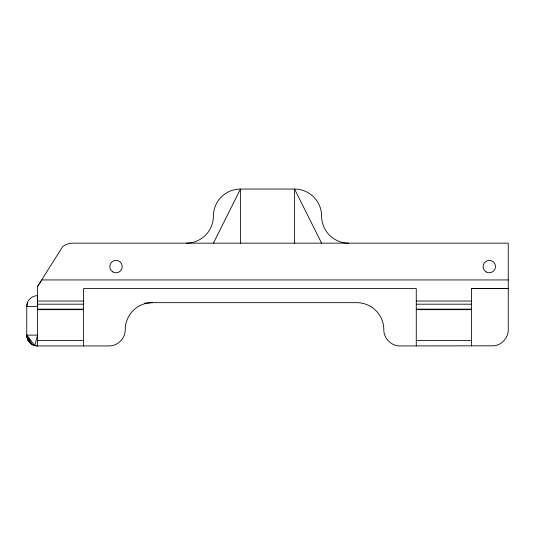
<?xml version="1.0" encoding="UTF-8"?>
<svg xmlns="http://www.w3.org/2000/svg" width="535" height="535" viewBox="0 0 535 535"><rect width="100%" height="100%" fill="white"/><g stroke="black" fill="none" stroke-linecap="round" stroke-linejoin="round"><path stroke-width="0.8" d="M27.573 302.315L26.75 306.455L26.75 335.124C26.717 340.915 31.779 345.984 37.57 345.944L108.986 345.944C117.66 346.132 125.397 338.394 125.217 329.714A27.051 27.051 0 0 1 152.268 302.663L356.765 302.663A27.051 27.051 0 0 1 383.816 329.714C383.635 338.394 391.373 346.132 400.046 345.944L494.139 345.811C501.997 344.901 508.377 337.625 508.25 329.714L508.25 243.157L72.733 243.157A16.231 16.231 0 0 0 62.615 246.695L37.57 286.432M213.398 243.157L240.449 189.056L294.551 189.056A27.051 27.051 0 0 1 321.602 216.107A27.051 27.051 0 0 0 348.653 243.157M152.268 302.663L144.617 303.158M508.25 279.945L41.897 279.945L37.57 286.432L37.57 345.944A10.82 10.82 0 0 1 26.75 335.124L37.57 335.124L34.768 345.577L26.75 335.124L28.201 340.534M471.462 288.599L508.25 288.599L471.462 288.599L471.462 345.944M37.57 301.044L83.554 301.044M416.277 301.044L471.462 301.044M37.57 304.188L83.554 304.188M416.277 304.188L471.462 304.188M37.57 309.143L83.554 309.143M416.277 309.143L471.462 309.143M37.57 309.678L83.554 309.678M416.277 309.678L471.462 309.678M37.57 340.568L83.554 340.568M416.277 340.568L471.462 340.568M32.16 344.5L26.75 335.124L29.92 342.774M321.602 243.157L294.551 189.056L294.551 243.157M416.277 345.944L416.277 288.599L83.554 288.599L83.554 345.944M240.449 243.157L240.449 189.056A27.051 27.051 0 0 0 213.398 216.107A27.051 27.051 0 0 1 186.347 243.157M37.57 295.634L37.57 306.455L26.75 306.455A10.82 10.82 0 0 1 37.57 295.634M486.201 271.967A6.219 6.219 0 0 0 495.537 266.577A6.219 6.219 0 0 0 486.201 261.194A6.219 6.219 0 0 0 486.201 271.967M112.905 271.967A6.219 6.219 0 0 0 122.241 266.577A6.219 6.219 0 0 0 112.905 261.194A6.219 6.219 0 0 0 112.905 271.967"/></g></svg>
